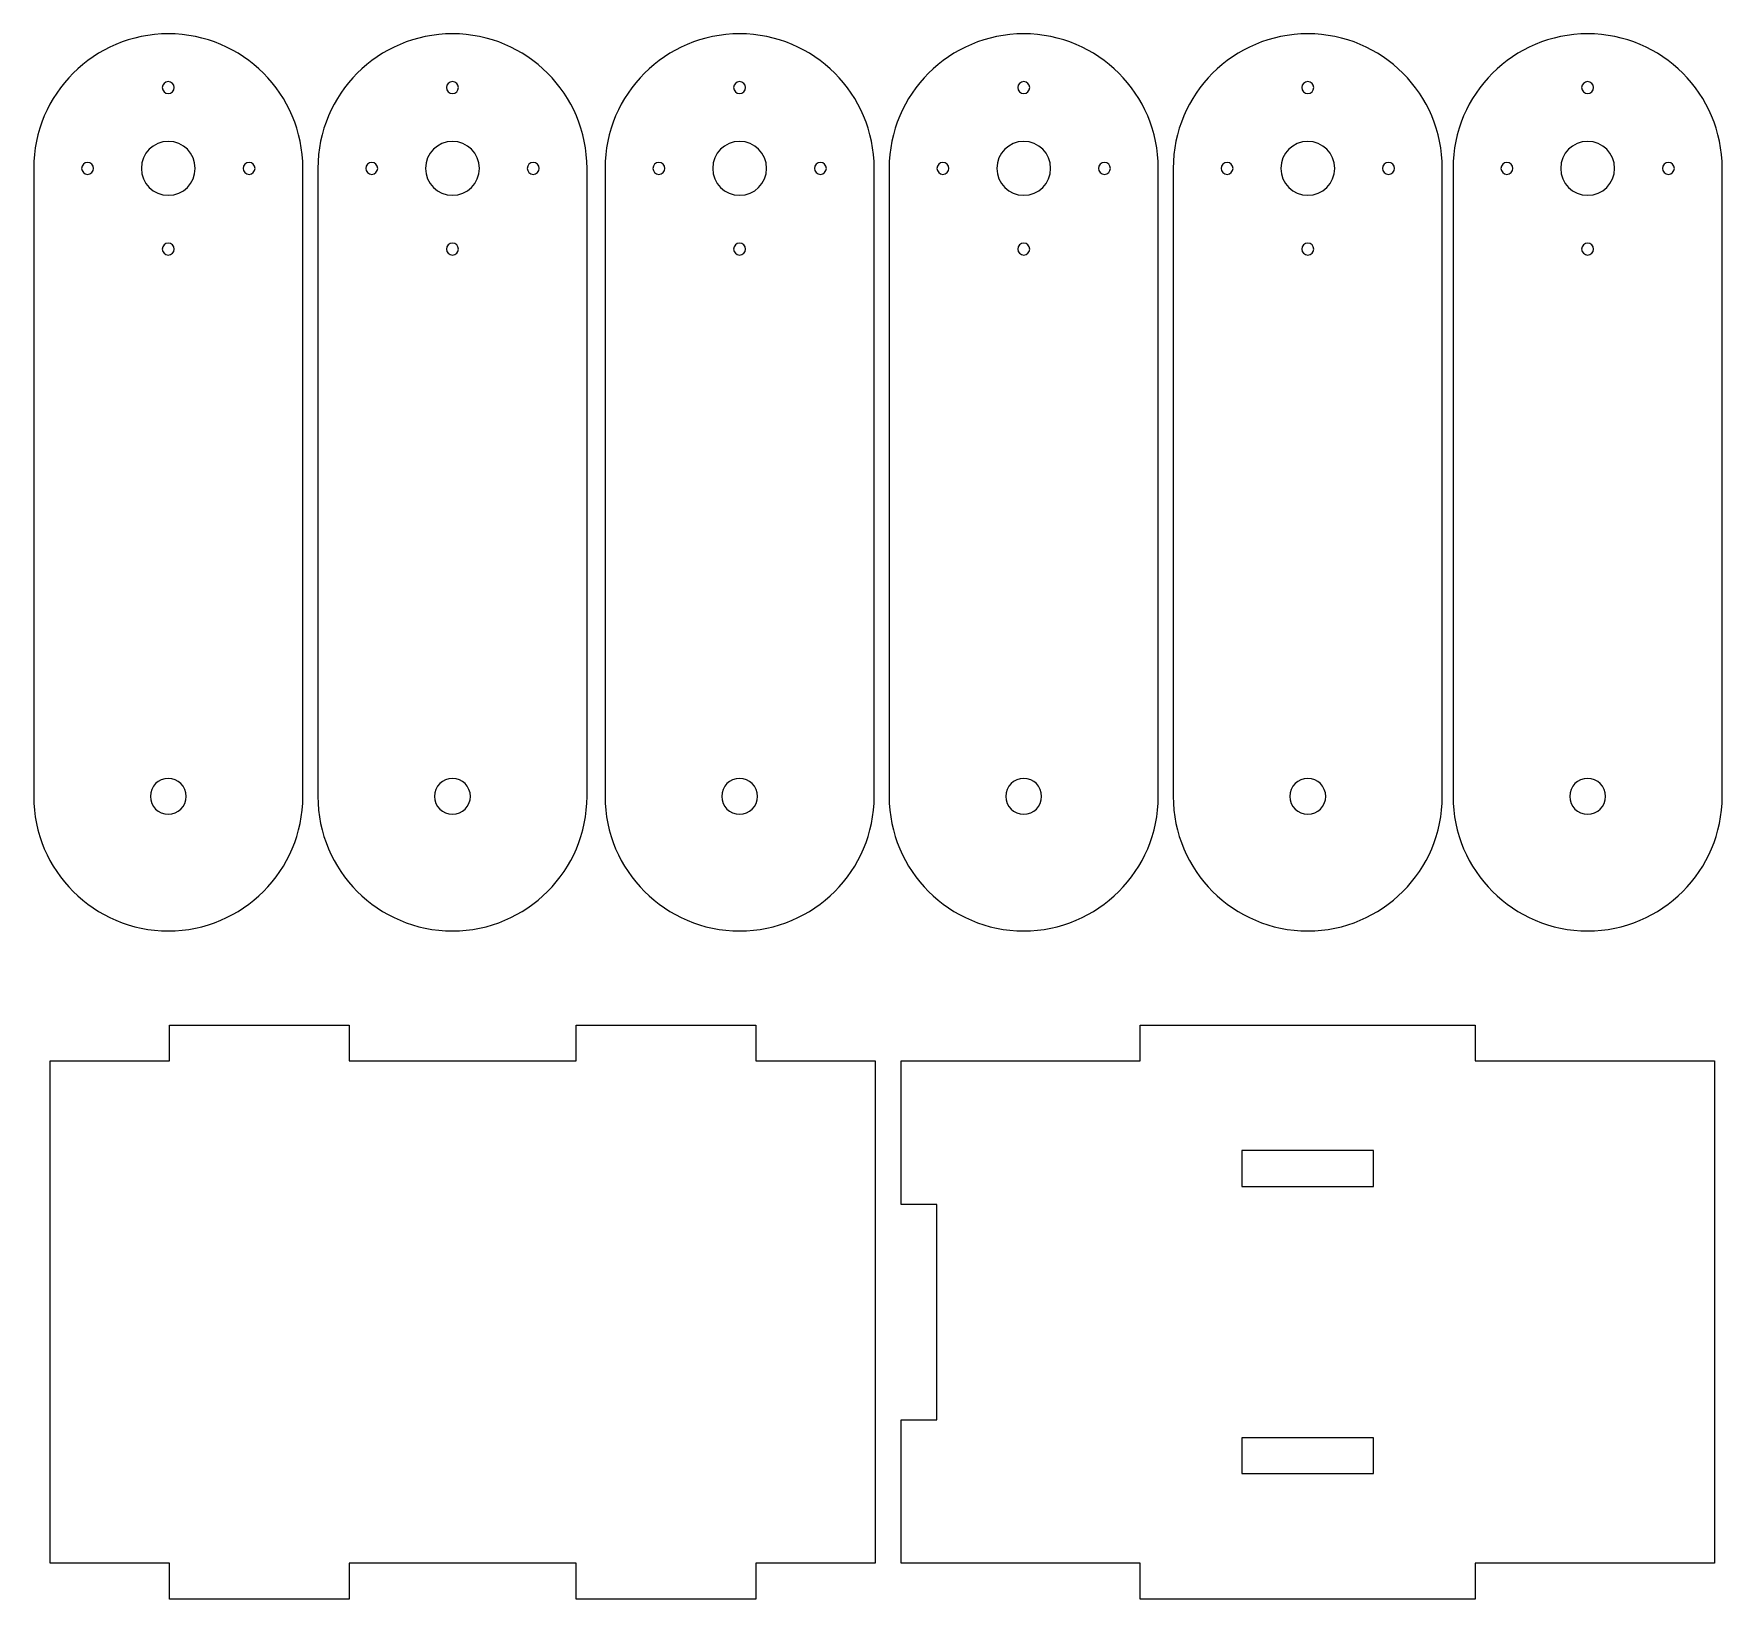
# Model space of a CAD drawing. Header units: inches. Extents: x 4 to 421, y -395 to -3.
# Drawn here: x 4.2 to 145.4, y -394.7 to -263.8 of the extents above; entities that cross this region are included whole.
import ezdxf

# ---------------------------------------------------------------- set-up
doc = ezdxf.new("R2010")
doc.units = ezdxf.units.IN
doc.header["$MEASUREMENT"] = 0
doc.layers.add('Layer 1', color=7, linetype='Continuous')

# ---------------------------------------------------------------- blocks, each defined once
blk = doc.blocks.new('block 75')
at = {"layer": 'Layer 1', "color": 7, "lineweight": 25, "true_color": 0xffffff}
blk.add_open_spline([(14.95, -268.33), (14.95, -268.05), (15.18, -267.83), (15.45, -267.83), (15.73, -267.83), (15.95, -268.05), (15.95, -268.33), (15.95, -268.6), (15.73, -268.83), (15.45, -268.83), (15.18, -268.83), (14.95, -268.6), (14.95, -268.33), (14.95, -268.33), (14.95, -268.33), (14.95, -268.33)], degree=3, knots=[0, 0, 0, 0, 1, 1, 1, 2, 2, 2, 3, 3, 3, 4, 4, 4, 5, 5, 5, 5], dxfattribs=at)
blk = doc.blocks.new('block 76')
at = {"layer": 'Layer 1', "color": 7, "lineweight": 25, "true_color": 0xffffff}
blk.add_open_spline([(21.7, -275.08), (21.7, -274.8), (21.93, -274.58), (22.2, -274.58), (22.48, -274.58), (22.7, -274.8), (22.7, -275.08), (22.7, -275.35), (22.48, -275.58), (22.2, -275.58), (21.93, -275.58), (21.7, -275.35), (21.7, -275.08), (21.7, -275.08), (21.7, -275.08), (21.7, -275.08)], degree=3, knots=[0, 0, 0, 0, 1, 1, 1, 2, 2, 2, 3, 3, 3, 4, 4, 4, 5, 5, 5, 5], dxfattribs=at)
blk = doc.blocks.new('block 77')
at = {"layer": 'Layer 1', "color": 7, "lineweight": 25, "true_color": 0xffffff}
blk.add_open_spline([(14.95, -281.83), (14.95, -281.55), (15.18, -281.33), (15.45, -281.33), (15.73, -281.33), (15.95, -281.55), (15.95, -281.83), (15.95, -282.1), (15.73, -282.33), (15.45, -282.33), (15.18, -282.33), (14.95, -282.1), (14.95, -281.83), (14.95, -281.83), (14.95, -281.83), (14.95, -281.83)], degree=3, knots=[0, 0, 0, 0, 1, 1, 1, 2, 2, 2, 3, 3, 3, 4, 4, 4, 5, 5, 5, 5], dxfattribs=at)
blk = doc.blocks.new('block 78')
at = {"layer": 'Layer 1', "color": 7, "lineweight": 25, "true_color": 0xffffff}
blk.add_open_spline([(8.2, -275.08), (8.2, -274.8), (8.43, -274.58), (8.7, -274.58), (8.98, -274.58), (9.2, -274.8), (9.2, -275.08), (9.2, -275.35), (8.98, -275.58), (8.7, -275.58), (8.43, -275.58), (8.2, -275.35), (8.2, -275.08), (8.2, -275.08), (8.2, -275.08), (8.2, -275.08)], degree=3, knots=[0, 0, 0, 0, 1, 1, 1, 2, 2, 2, 3, 3, 3, 4, 4, 4, 5, 5, 5, 5], dxfattribs=at)
blk = doc.blocks.new('block 79')
at = {"layer": 'Layer 1', "color": 7, "lineweight": 25, "true_color": 0xffffff}
blk.add_open_spline([(13.2, -275.08), (13.2, -273.83), (14.21, -272.83), (15.45, -272.83), (16.7, -272.83), (17.7, -273.83), (17.7, -275.08), (17.7, -276.32), (16.7, -277.33), (15.45, -277.33), (14.21, -277.33), (13.2, -276.32), (13.2, -275.08), (13.2, -275.08), (13.2, -275.08), (13.2, -275.08)], degree=3, knots=[0, 0, 0, 0, 1, 1, 1, 2, 2, 2, 3, 3, 3, 4, 4, 4, 5, 5, 5, 5], dxfattribs=at)
blk = doc.blocks.new('block 80')
at = {"layer": 'Layer 1', "color": 7, "lineweight": 25, "true_color": 0xffffff}
blk.add_open_spline([(13.95, -327.58), (13.95, -326.75), (14.62, -326.08), (15.45, -326.08), (16.28, -326.08), (16.95, -326.75), (16.95, -327.58), (16.95, -328.41), (16.28, -329.08), (15.45, -329.08), (14.62, -329.08), (13.95, -328.41), (13.95, -327.58), (13.95, -327.58), (13.95, -327.58), (13.95, -327.58)], degree=3, knots=[0, 0, 0, 0, 1, 1, 1, 2, 2, 2, 3, 3, 3, 4, 4, 4, 5, 5, 5, 5], dxfattribs=at)
blk = doc.blocks.new('block 81')
at = {"layer": 'Layer 1', "color": 7, "lineweight": 25, "true_color": 0xffffff}
blk.add_open_spline([(26.7, -275.08), (26.7, -275.08), (26.7, -327.58), (26.7, -327.58), (26.7, -333.79), (21.67, -338.83), (15.45, -338.83), (9.24, -338.83), (4.2, -333.79), (4.2, -327.58), (4.2, -327.58), (4.2, -275.08), (4.2, -275.08), (4.2, -268.86), (9.24, -263.83), (15.45, -263.83), (21.67, -263.83), (26.7, -268.86), (26.7, -275.08)], degree=3, knots=[0, 0, 0, 0, 1, 1, 1, 2, 2, 2, 3, 3, 3, 4, 4, 4, 5, 5, 5, 6, 6, 6, 6], dxfattribs=at)
blk = doc.blocks.new('block 74')
at = {"layer": 'Layer 1'}
for name in ['block 81', 'block 75', 'block 79', 'block 78', 'block 76', 'block 77', 'block 80']:
    blk.add_blockref(name, (0, 0), dxfattribs=at)
blk = doc.blocks.new('block 83')
at = {"layer": 'Layer 1', "color": 7, "lineweight": 25, "true_color": 0xffffff}
blk.add_open_spline([(38.71, -268.33), (38.71, -268.05), (38.93, -267.83), (39.21, -267.83), (39.48, -267.83), (39.71, -268.05), (39.71, -268.33), (39.71, -268.6), (39.48, -268.83), (39.21, -268.83), (38.93, -268.83), (38.71, -268.6), (38.71, -268.33), (38.71, -268.33), (38.71, -268.33), (38.71, -268.33)], degree=3, knots=[0, 0, 0, 0, 1, 1, 1, 2, 2, 2, 3, 3, 3, 4, 4, 4, 5, 5, 5, 5], dxfattribs=at)
blk = doc.blocks.new('block 84')
at = {"layer": 'Layer 1', "color": 7, "lineweight": 25, "true_color": 0xffffff}
blk.add_open_spline([(45.46, -275.08), (45.46, -274.8), (45.68, -274.58), (45.96, -274.58), (46.23, -274.58), (46.46, -274.8), (46.46, -275.08), (46.46, -275.35), (46.23, -275.58), (45.96, -275.58), (45.68, -275.58), (45.46, -275.35), (45.46, -275.08), (45.46, -275.08), (45.46, -275.08), (45.46, -275.08)], degree=3, knots=[0, 0, 0, 0, 1, 1, 1, 2, 2, 2, 3, 3, 3, 4, 4, 4, 5, 5, 5, 5], dxfattribs=at)
blk = doc.blocks.new('block 85')
at = {"layer": 'Layer 1', "color": 7, "lineweight": 25, "true_color": 0xffffff}
blk.add_open_spline([(38.71, -281.83), (38.71, -281.55), (38.93, -281.33), (39.21, -281.33), (39.48, -281.33), (39.71, -281.55), (39.71, -281.83), (39.71, -282.1), (39.48, -282.33), (39.21, -282.33), (38.93, -282.33), (38.71, -282.1), (38.71, -281.83), (38.71, -281.83), (38.71, -281.83), (38.71, -281.83)], degree=3, knots=[0, 0, 0, 0, 1, 1, 1, 2, 2, 2, 3, 3, 3, 4, 4, 4, 5, 5, 5, 5], dxfattribs=at)
blk = doc.blocks.new('block 86')
at = {"layer": 'Layer 1', "color": 7, "lineweight": 25, "true_color": 0xffffff}
blk.add_open_spline([(31.96, -275.08), (31.96, -274.8), (32.18, -274.58), (32.46, -274.58), (32.73, -274.58), (32.96, -274.8), (32.96, -275.08), (32.96, -275.35), (32.73, -275.58), (32.46, -275.58), (32.18, -275.58), (31.96, -275.35), (31.96, -275.08), (31.96, -275.08), (31.96, -275.08), (31.96, -275.08)], degree=3, knots=[0, 0, 0, 0, 1, 1, 1, 2, 2, 2, 3, 3, 3, 4, 4, 4, 5, 5, 5, 5], dxfattribs=at)
blk = doc.blocks.new('block 87')
at = {"layer": 'Layer 1', "color": 7, "lineweight": 25, "true_color": 0xffffff}
blk.add_open_spline([(36.96, -275.08), (36.96, -273.83), (37.96, -272.83), (39.21, -272.83), (40.45, -272.83), (41.46, -273.83), (41.46, -275.08), (41.46, -276.32), (40.45, -277.33), (39.21, -277.33), (37.96, -277.33), (36.96, -276.32), (36.96, -275.08), (36.96, -275.08), (36.96, -275.08), (36.96, -275.08)], degree=3, knots=[0, 0, 0, 0, 1, 1, 1, 2, 2, 2, 3, 3, 3, 4, 4, 4, 5, 5, 5, 5], dxfattribs=at)
blk = doc.blocks.new('block 88')
at = {"layer": 'Layer 1', "color": 7, "lineweight": 25, "true_color": 0xffffff}
blk.add_open_spline([(37.71, -327.58), (37.71, -326.75), (38.38, -326.08), (39.21, -326.08), (40.03, -326.08), (40.71, -326.75), (40.71, -327.58), (40.71, -328.41), (40.03, -329.08), (39.21, -329.08), (38.38, -329.08), (37.71, -328.41), (37.71, -327.58), (37.71, -327.58), (37.71, -327.58), (37.71, -327.58)], degree=3, knots=[0, 0, 0, 0, 1, 1, 1, 2, 2, 2, 3, 3, 3, 4, 4, 4, 5, 5, 5, 5], dxfattribs=at)
blk = doc.blocks.new('block 89')
at = {"layer": 'Layer 1', "color": 7, "lineweight": 25, "true_color": 0xffffff}
blk.add_open_spline([(50.46, -275.08), (50.46, -275.08), (50.46, -327.58), (50.46, -327.58), (50.46, -333.79), (45.42, -338.83), (39.21, -338.83), (32.99, -338.83), (27.96, -333.79), (27.96, -327.58), (27.96, -327.58), (27.96, -275.08), (27.96, -275.08), (27.96, -268.86), (32.99, -263.83), (39.21, -263.83), (45.42, -263.83), (50.46, -268.86), (50.46, -275.08)], degree=3, knots=[0, 0, 0, 0, 1, 1, 1, 2, 2, 2, 3, 3, 3, 4, 4, 4, 5, 5, 5, 6, 6, 6, 6], dxfattribs=at)
blk = doc.blocks.new('block 82')
at = {"layer": 'Layer 1'}
for name in ['block 89', 'block 83', 'block 87', 'block 86', 'block 84', 'block 85', 'block 88']:
    blk.add_blockref(name, (0, 0), dxfattribs=at)
blk = doc.blocks.new('block 91')
at = {"layer": 'Layer 1', "color": 7, "lineweight": 25, "true_color": 0xffffff}
blk.add_open_spline([(62.72, -268.33), (62.72, -268.05), (62.94, -267.83), (63.22, -267.83), (63.49, -267.83), (63.72, -268.05), (63.72, -268.33), (63.72, -268.6), (63.49, -268.83), (63.22, -268.83), (62.94, -268.83), (62.72, -268.6), (62.72, -268.33), (62.72, -268.33), (62.72, -268.33), (62.72, -268.33)], degree=3, knots=[0, 0, 0, 0, 1, 1, 1, 2, 2, 2, 3, 3, 3, 4, 4, 4, 5, 5, 5, 5], dxfattribs=at)
blk = doc.blocks.new('block 92')
at = {"layer": 'Layer 1', "color": 7, "lineweight": 25, "true_color": 0xffffff}
blk.add_open_spline([(69.47, -275.08), (69.47, -274.8), (69.69, -274.58), (69.97, -274.58), (70.24, -274.58), (70.47, -274.8), (70.47, -275.08), (70.47, -275.35), (70.24, -275.58), (69.97, -275.58), (69.69, -275.58), (69.47, -275.35), (69.47, -275.08), (69.47, -275.08), (69.47, -275.08), (69.47, -275.08)], degree=3, knots=[0, 0, 0, 0, 1, 1, 1, 2, 2, 2, 3, 3, 3, 4, 4, 4, 5, 5, 5, 5], dxfattribs=at)
blk = doc.blocks.new('block 93')
at = {"layer": 'Layer 1', "color": 7, "lineweight": 25, "true_color": 0xffffff}
blk.add_open_spline([(62.72, -281.83), (62.72, -281.55), (62.94, -281.33), (63.22, -281.33), (63.49, -281.33), (63.72, -281.55), (63.72, -281.83), (63.72, -282.1), (63.49, -282.33), (63.22, -282.33), (62.94, -282.33), (62.72, -282.1), (62.72, -281.83), (62.72, -281.83), (62.72, -281.83), (62.72, -281.83)], degree=3, knots=[0, 0, 0, 0, 1, 1, 1, 2, 2, 2, 3, 3, 3, 4, 4, 4, 5, 5, 5, 5], dxfattribs=at)
blk = doc.blocks.new('block 94')
at = {"layer": 'Layer 1', "color": 7, "lineweight": 25, "true_color": 0xffffff}
blk.add_open_spline([(55.97, -275.08), (55.97, -274.8), (56.19, -274.58), (56.47, -274.58), (56.74, -274.58), (56.97, -274.8), (56.97, -275.08), (56.97, -275.35), (56.74, -275.58), (56.47, -275.58), (56.19, -275.58), (55.97, -275.35), (55.97, -275.08), (55.97, -275.08), (55.97, -275.08), (55.97, -275.08)], degree=3, knots=[0, 0, 0, 0, 1, 1, 1, 2, 2, 2, 3, 3, 3, 4, 4, 4, 5, 5, 5, 5], dxfattribs=at)
blk = doc.blocks.new('block 95')
at = {"layer": 'Layer 1', "color": 7, "lineweight": 25, "true_color": 0xffffff}
blk.add_open_spline([(60.97, -275.08), (60.97, -273.83), (61.97, -272.83), (63.22, -272.83), (64.46, -272.83), (65.47, -273.83), (65.47, -275.08), (65.47, -276.32), (64.46, -277.33), (63.22, -277.33), (61.97, -277.33), (60.97, -276.32), (60.97, -275.08), (60.97, -275.08), (60.97, -275.08), (60.97, -275.08)], degree=3, knots=[0, 0, 0, 0, 1, 1, 1, 2, 2, 2, 3, 3, 3, 4, 4, 4, 5, 5, 5, 5], dxfattribs=at)
blk = doc.blocks.new('block 96')
at = {"layer": 'Layer 1', "color": 7, "lineweight": 25, "true_color": 0xffffff}
blk.add_open_spline([(61.72, -327.58), (61.72, -326.75), (62.39, -326.08), (63.22, -326.08), (64.04, -326.08), (64.72, -326.75), (64.72, -327.58), (64.72, -328.41), (64.04, -329.08), (63.22, -329.08), (62.39, -329.08), (61.72, -328.41), (61.72, -327.58), (61.72, -327.58), (61.72, -327.58), (61.72, -327.58)], degree=3, knots=[0, 0, 0, 0, 1, 1, 1, 2, 2, 2, 3, 3, 3, 4, 4, 4, 5, 5, 5, 5], dxfattribs=at)
blk = doc.blocks.new('block 97')
at = {"layer": 'Layer 1', "color": 7, "lineweight": 25, "true_color": 0xffffff}
blk.add_open_spline([(74.47, -275.08), (74.47, -275.08), (74.47, -327.58), (74.47, -327.58), (74.47, -333.79), (69.43, -338.83), (63.22, -338.83), (57, -338.83), (51.97, -333.79), (51.97, -327.58), (51.97, -327.58), (51.97, -275.08), (51.97, -275.08), (51.97, -268.86), (57, -263.83), (63.22, -263.83), (69.43, -263.83), (74.47, -268.86), (74.47, -275.08)], degree=3, knots=[0, 0, 0, 0, 1, 1, 1, 2, 2, 2, 3, 3, 3, 4, 4, 4, 5, 5, 5, 6, 6, 6, 6], dxfattribs=at)
blk = doc.blocks.new('block 90')
at = {"layer": 'Layer 1'}
for name in ['block 97', 'block 91', 'block 95', 'block 94', 'block 92', 'block 93', 'block 96']:
    blk.add_blockref(name, (0, 0), dxfattribs=at)
blk = doc.blocks.new('block 99')
at = {"layer": 'Layer 1', "color": 7, "lineweight": 25, "true_color": 0xffffff}
blk.add_open_spline([(86.47, -268.33), (86.47, -268.05), (86.69, -267.83), (86.97, -267.83), (87.25, -267.83), (87.47, -268.05), (87.47, -268.33), (87.47, -268.6), (87.25, -268.83), (86.97, -268.83), (86.69, -268.83), (86.47, -268.6), (86.47, -268.33), (86.47, -268.33), (86.47, -268.33), (86.47, -268.33)], degree=3, knots=[0, 0, 0, 0, 1, 1, 1, 2, 2, 2, 3, 3, 3, 4, 4, 4, 5, 5, 5, 5], dxfattribs=at)
blk = doc.blocks.new('block 100')
at = {"layer": 'Layer 1', "color": 7, "lineweight": 25, "true_color": 0xffffff}
blk.add_open_spline([(93.22, -275.08), (93.22, -274.8), (93.44, -274.58), (93.72, -274.58), (94, -274.58), (94.22, -274.8), (94.22, -275.08), (94.22, -275.35), (94, -275.58), (93.72, -275.58), (93.44, -275.58), (93.22, -275.35), (93.22, -275.08), (93.22, -275.08), (93.22, -275.08), (93.22, -275.08)], degree=3, knots=[0, 0, 0, 0, 1, 1, 1, 2, 2, 2, 3, 3, 3, 4, 4, 4, 5, 5, 5, 5], dxfattribs=at)
blk = doc.blocks.new('block 101')
at = {"layer": 'Layer 1', "color": 7, "lineweight": 25, "true_color": 0xffffff}
blk.add_open_spline([(86.47, -281.83), (86.47, -281.55), (86.69, -281.33), (86.97, -281.33), (87.25, -281.33), (87.47, -281.55), (87.47, -281.83), (87.47, -282.1), (87.25, -282.33), (86.97, -282.33), (86.69, -282.33), (86.47, -282.1), (86.47, -281.83), (86.47, -281.83), (86.47, -281.83), (86.47, -281.83)], degree=3, knots=[0, 0, 0, 0, 1, 1, 1, 2, 2, 2, 3, 3, 3, 4, 4, 4, 5, 5, 5, 5], dxfattribs=at)
blk = doc.blocks.new('block 102')
at = {"layer": 'Layer 1', "color": 7, "lineweight": 25, "true_color": 0xffffff}
blk.add_open_spline([(79.72, -275.08), (79.72, -274.8), (79.94, -274.58), (80.22, -274.58), (80.5, -274.58), (80.72, -274.8), (80.72, -275.08), (80.72, -275.35), (80.5, -275.58), (80.22, -275.58), (79.94, -275.58), (79.72, -275.35), (79.72, -275.08), (79.72, -275.08), (79.72, -275.08), (79.72, -275.08)], degree=3, knots=[0, 0, 0, 0, 1, 1, 1, 2, 2, 2, 3, 3, 3, 4, 4, 4, 5, 5, 5, 5], dxfattribs=at)
blk = doc.blocks.new('block 103')
at = {"layer": 'Layer 1', "color": 7, "lineweight": 25, "true_color": 0xffffff}
blk.add_open_spline([(84.72, -275.08), (84.72, -273.83), (85.73, -272.83), (86.97, -272.83), (88.21, -272.83), (89.22, -273.83), (89.22, -275.08), (89.22, -276.32), (88.21, -277.33), (86.97, -277.33), (85.73, -277.33), (84.72, -276.32), (84.72, -275.08), (84.72, -275.08), (84.72, -275.08), (84.72, -275.08)], degree=3, knots=[0, 0, 0, 0, 1, 1, 1, 2, 2, 2, 3, 3, 3, 4, 4, 4, 5, 5, 5, 5], dxfattribs=at)
blk = doc.blocks.new('block 104')
at = {"layer": 'Layer 1', "color": 7, "lineweight": 25, "true_color": 0xffffff}
blk.add_open_spline([(85.47, -327.58), (85.47, -326.75), (86.14, -326.08), (86.97, -326.08), (87.8, -326.08), (88.47, -326.75), (88.47, -327.58), (88.47, -328.41), (87.8, -329.08), (86.97, -329.08), (86.14, -329.08), (85.47, -328.41), (85.47, -327.58), (85.47, -327.58), (85.47, -327.58), (85.47, -327.58)], degree=3, knots=[0, 0, 0, 0, 1, 1, 1, 2, 2, 2, 3, 3, 3, 4, 4, 4, 5, 5, 5, 5], dxfattribs=at)
blk = doc.blocks.new('block 105')
at = {"layer": 'Layer 1', "color": 7, "lineweight": 25, "true_color": 0xffffff}
blk.add_open_spline([(98.22, -275.08), (98.22, -275.08), (98.22, -327.58), (98.22, -327.58), (98.22, -333.79), (93.18, -338.83), (86.97, -338.83), (80.76, -338.83), (75.72, -333.79), (75.72, -327.58), (75.72, -327.58), (75.72, -275.08), (75.72, -275.08), (75.72, -268.86), (80.76, -263.83), (86.97, -263.83), (93.18, -263.83), (98.22, -268.86), (98.22, -275.08)], degree=3, knots=[0, 0, 0, 0, 1, 1, 1, 2, 2, 2, 3, 3, 3, 4, 4, 4, 5, 5, 5, 6, 6, 6, 6], dxfattribs=at)
blk = doc.blocks.new('block 98')
at = {"layer": 'Layer 1'}
for name in ['block 105', 'block 99', 'block 103', 'block 102', 'block 100', 'block 101', 'block 104']:
    blk.add_blockref(name, (0, 0), dxfattribs=at)
blk = doc.blocks.new('block 107')
at = {"layer": 'Layer 1', "color": 7, "lineweight": 25, "true_color": 0xffffff}
blk.add_open_spline([(110.22, -268.33), (110.22, -268.05), (110.45, -267.83), (110.72, -267.83), (111, -267.83), (111.22, -268.05), (111.22, -268.33), (111.22, -268.6), (111, -268.83), (110.72, -268.83), (110.45, -268.83), (110.22, -268.6), (110.22, -268.33), (110.22, -268.33), (110.22, -268.33), (110.22, -268.33)], degree=3, knots=[0, 0, 0, 0, 1, 1, 1, 2, 2, 2, 3, 3, 3, 4, 4, 4, 5, 5, 5, 5], dxfattribs=at)
blk = doc.blocks.new('block 108')
at = {"layer": 'Layer 1', "color": 7, "lineweight": 25, "true_color": 0xffffff}
blk.add_open_spline([(116.97, -275.08), (116.97, -274.8), (117.2, -274.58), (117.47, -274.58), (117.75, -274.58), (117.97, -274.8), (117.97, -275.08), (117.97, -275.35), (117.75, -275.58), (117.47, -275.58), (117.2, -275.58), (116.97, -275.35), (116.97, -275.08), (116.97, -275.08), (116.97, -275.08), (116.97, -275.08)], degree=3, knots=[0, 0, 0, 0, 1, 1, 1, 2, 2, 2, 3, 3, 3, 4, 4, 4, 5, 5, 5, 5], dxfattribs=at)
blk = doc.blocks.new('block 109')
at = {"layer": 'Layer 1', "color": 7, "lineweight": 25, "true_color": 0xffffff}
blk.add_open_spline([(110.22, -281.83), (110.22, -281.55), (110.45, -281.33), (110.72, -281.33), (111, -281.33), (111.22, -281.55), (111.22, -281.83), (111.22, -282.1), (111, -282.33), (110.72, -282.33), (110.45, -282.33), (110.22, -282.1), (110.22, -281.83), (110.22, -281.83), (110.22, -281.83), (110.22, -281.83)], degree=3, knots=[0, 0, 0, 0, 1, 1, 1, 2, 2, 2, 3, 3, 3, 4, 4, 4, 5, 5, 5, 5], dxfattribs=at)
blk = doc.blocks.new('block 110')
at = {"layer": 'Layer 1', "color": 7, "lineweight": 25, "true_color": 0xffffff}
blk.add_open_spline([(103.47, -275.08), (103.47, -274.8), (103.7, -274.58), (103.97, -274.58), (104.25, -274.58), (104.47, -274.8), (104.47, -275.08), (104.47, -275.35), (104.25, -275.58), (103.97, -275.58), (103.7, -275.58), (103.47, -275.35), (103.47, -275.08), (103.47, -275.08), (103.47, -275.08), (103.47, -275.08)], degree=3, knots=[0, 0, 0, 0, 1, 1, 1, 2, 2, 2, 3, 3, 3, 4, 4, 4, 5, 5, 5, 5], dxfattribs=at)
blk = doc.blocks.new('block 111')
at = {"layer": 'Layer 1', "color": 7, "lineweight": 25, "true_color": 0xffffff}
blk.add_open_spline([(108.47, -275.08), (108.47, -273.83), (109.48, -272.83), (110.72, -272.83), (111.97, -272.83), (112.97, -273.83), (112.97, -275.08), (112.97, -276.32), (111.97, -277.33), (110.72, -277.33), (109.48, -277.33), (108.47, -276.32), (108.47, -275.08), (108.47, -275.08), (108.47, -275.08), (108.47, -275.08)], degree=3, knots=[0, 0, 0, 0, 1, 1, 1, 2, 2, 2, 3, 3, 3, 4, 4, 4, 5, 5, 5, 5], dxfattribs=at)
blk = doc.blocks.new('block 112')
at = {"layer": 'Layer 1', "color": 7, "lineweight": 25, "true_color": 0xffffff}
blk.add_open_spline([(109.22, -327.58), (109.22, -326.75), (109.89, -326.08), (110.72, -326.08), (111.55, -326.08), (112.22, -326.75), (112.22, -327.58), (112.22, -328.41), (111.55, -329.08), (110.72, -329.08), (109.89, -329.08), (109.22, -328.41), (109.22, -327.58), (109.22, -327.58), (109.22, -327.58), (109.22, -327.58)], degree=3, knots=[0, 0, 0, 0, 1, 1, 1, 2, 2, 2, 3, 3, 3, 4, 4, 4, 5, 5, 5, 5], dxfattribs=at)
blk = doc.blocks.new('block 113')
at = {"layer": 'Layer 1', "color": 7, "lineweight": 25, "true_color": 0xffffff}
blk.add_open_spline([(121.97, -275.08), (121.97, -275.08), (121.97, -327.58), (121.97, -327.58), (121.97, -333.79), (116.94, -338.83), (110.72, -338.83), (104.51, -338.83), (99.47, -333.79), (99.47, -327.58), (99.47, -327.58), (99.47, -275.08), (99.47, -275.08), (99.47, -268.86), (104.51, -263.83), (110.72, -263.83), (116.94, -263.83), (121.97, -268.86), (121.97, -275.08)], degree=3, knots=[0, 0, 0, 0, 1, 1, 1, 2, 2, 2, 3, 3, 3, 4, 4, 4, 5, 5, 5, 6, 6, 6, 6], dxfattribs=at)
blk = doc.blocks.new('block 106')
at = {"layer": 'Layer 1'}
for name in ['block 113', 'block 107', 'block 111', 'block 110', 'block 108', 'block 109', 'block 112']:
    blk.add_blockref(name, (0, 0), dxfattribs=at)
blk = doc.blocks.new('block 115')
at = {"layer": 'Layer 1', "color": 7, "lineweight": 25, "true_color": 0xffffff}
blk.add_open_spline([(133.62, -268.33), (133.62, -268.05), (133.85, -267.83), (134.12, -267.83), (134.4, -267.83), (134.62, -268.05), (134.62, -268.33), (134.62, -268.6), (134.4, -268.83), (134.12, -268.83), (133.85, -268.83), (133.62, -268.6), (133.62, -268.33), (133.62, -268.33), (133.62, -268.33), (133.62, -268.33)], degree=3, knots=[0, 0, 0, 0, 1, 1, 1, 2, 2, 2, 3, 3, 3, 4, 4, 4, 5, 5, 5, 5], dxfattribs=at)
blk = doc.blocks.new('block 116')
at = {"layer": 'Layer 1', "color": 7, "lineweight": 25, "true_color": 0xffffff}
blk.add_open_spline([(140.37, -275.08), (140.37, -274.8), (140.6, -274.58), (140.87, -274.58), (141.15, -274.58), (141.37, -274.8), (141.37, -275.08), (141.37, -275.35), (141.15, -275.58), (140.87, -275.58), (140.6, -275.58), (140.37, -275.35), (140.37, -275.08), (140.37, -275.08), (140.37, -275.08), (140.37, -275.08)], degree=3, knots=[0, 0, 0, 0, 1, 1, 1, 2, 2, 2, 3, 3, 3, 4, 4, 4, 5, 5, 5, 5], dxfattribs=at)
blk = doc.blocks.new('block 117')
at = {"layer": 'Layer 1', "color": 7, "lineweight": 25, "true_color": 0xffffff}
blk.add_open_spline([(133.62, -281.83), (133.62, -281.55), (133.85, -281.33), (134.12, -281.33), (134.4, -281.33), (134.62, -281.55), (134.62, -281.83), (134.62, -282.1), (134.4, -282.33), (134.12, -282.33), (133.85, -282.33), (133.62, -282.1), (133.62, -281.83), (133.62, -281.83), (133.62, -281.83), (133.62, -281.83)], degree=3, knots=[0, 0, 0, 0, 1, 1, 1, 2, 2, 2, 3, 3, 3, 4, 4, 4, 5, 5, 5, 5], dxfattribs=at)
blk = doc.blocks.new('block 118')
at = {"layer": 'Layer 1', "color": 7, "lineweight": 25, "true_color": 0xffffff}
blk.add_open_spline([(126.87, -275.08), (126.87, -274.8), (127.1, -274.58), (127.37, -274.58), (127.65, -274.58), (127.87, -274.8), (127.87, -275.08), (127.87, -275.35), (127.65, -275.58), (127.37, -275.58), (127.1, -275.58), (126.87, -275.35), (126.87, -275.08), (126.87, -275.08), (126.87, -275.08), (126.87, -275.08)], degree=3, knots=[0, 0, 0, 0, 1, 1, 1, 2, 2, 2, 3, 3, 3, 4, 4, 4, 5, 5, 5, 5], dxfattribs=at)
blk = doc.blocks.new('block 119')
at = {"layer": 'Layer 1', "color": 7, "lineweight": 25, "true_color": 0xffffff}
blk.add_open_spline([(131.87, -275.08), (131.87, -273.83), (132.88, -272.83), (134.12, -272.83), (135.37, -272.83), (136.37, -273.83), (136.37, -275.08), (136.37, -276.32), (135.37, -277.33), (134.12, -277.33), (132.88, -277.33), (131.87, -276.32), (131.87, -275.08), (131.87, -275.08), (131.87, -275.08), (131.87, -275.08)], degree=3, knots=[0, 0, 0, 0, 1, 1, 1, 2, 2, 2, 3, 3, 3, 4, 4, 4, 5, 5, 5, 5], dxfattribs=at)
blk = doc.blocks.new('block 120')
at = {"layer": 'Layer 1', "color": 7, "lineweight": 25, "true_color": 0xffffff}
blk.add_open_spline([(132.62, -327.58), (132.62, -326.75), (133.29, -326.08), (134.12, -326.08), (134.95, -326.08), (135.62, -326.75), (135.62, -327.58), (135.62, -328.41), (134.95, -329.08), (134.12, -329.08), (133.29, -329.08), (132.62, -328.41), (132.62, -327.58), (132.62, -327.58), (132.62, -327.58), (132.62, -327.58)], degree=3, knots=[0, 0, 0, 0, 1, 1, 1, 2, 2, 2, 3, 3, 3, 4, 4, 4, 5, 5, 5, 5], dxfattribs=at)
blk = doc.blocks.new('block 121')
at = {"layer": 'Layer 1', "color": 7, "lineweight": 25, "true_color": 0xffffff}
blk.add_open_spline([(145.37, -275.08), (145.37, -275.08), (145.37, -327.58), (145.37, -327.58), (145.37, -333.79), (140.34, -338.83), (134.12, -338.83), (127.91, -338.83), (122.87, -333.79), (122.87, -327.58), (122.87, -327.58), (122.87, -275.08), (122.87, -275.08), (122.87, -268.86), (127.91, -263.83), (134.12, -263.83), (140.34, -263.83), (145.37, -268.86), (145.37, -275.08)], degree=3, knots=[0, 0, 0, 0, 1, 1, 1, 2, 2, 2, 3, 3, 3, 4, 4, 4, 5, 5, 5, 6, 6, 6, 6], dxfattribs=at)
blk = doc.blocks.new('block 114')
at = {"layer": 'Layer 1'}
for name in ['block 121', 'block 115', 'block 119', 'block 118', 'block 116', 'block 117', 'block 120']:
    blk.add_blockref(name, (0, 0), dxfattribs=at)
blk = doc.blocks.new('block 138')
at = {"layer": 'Layer 1', "color": 7, "lineweight": 25, "true_color": 0xffffff}
blk.add_lwpolyline([(64.56, -346.7), (64.56, -349.7), (74.56, -349.7), (74.56, -391.7), (64.56, -391.7), (64.56, -394.7), (49.56, -394.7), (49.56, -391.7), (30.56, -391.7), (30.56, -394.7), (15.56, -394.7), (15.56, -391.7), (5.56, -391.7), (5.56, -349.7), (15.56, -349.7), (15.56, -346.7), (30.56, -346.7), (30.56, -349.7), (49.56, -349.7), (49.56, -346.7), (64.56, -346.7)], dxfattribs=at)
blk = doc.blocks.new('block 140')
at = {"layer": 'Layer 1', "color": 7, "lineweight": 25, "true_color": 0xffffff}
blk.add_lwpolyline([(105.22, -384.2), (116.22, -384.2), (116.22, -381.2), (105.22, -381.2), (105.22, -384.2)], dxfattribs=at)
blk = doc.blocks.new('block 141')
at = {"layer": 'Layer 1', "color": 7, "lineweight": 25, "true_color": 0xffffff}
blk.add_lwpolyline([(105.22, -360.2), (116.22, -360.2), (116.22, -357.2), (105.22, -357.2), (105.22, -360.2)], dxfattribs=at)
blk = doc.blocks.new('block 142')
at = {"layer": 'Layer 1', "color": 7, "lineweight": 25, "true_color": 0xffffff}
blk.add_lwpolyline([(96.72, -346.7), (124.72, -346.7), (124.72, -349.7), (144.72, -349.7), (144.72, -391.7), (124.72, -391.7), (124.72, -394.7), (96.72, -394.7), (96.72, -391.7), (76.72, -391.7), (76.72, -379.7), (79.72, -379.7), (79.72, -361.7), (76.72, -361.7), (76.72, -349.7), (96.72, -349.7), (96.72, -346.7)], dxfattribs=at)
blk = doc.blocks.new('block 139')
at = {"layer": 'Layer 1'}
for name in ['block 142', 'block 141', 'block 140']:
    blk.add_blockref(name, (0, 0), dxfattribs=at)

msp = doc.modelspace()

# ---------------------------------------------------------------- block references
at = {"layer": 'Layer 1'}
for name in ['block 74', 'block 82', 'block 90', 'block 98', 'block 106', 'block 114', 'block 138', 'block 139']:
    msp.add_blockref(name, (0, 0), dxfattribs=at)

doc.saveas('drawing.dxf')
